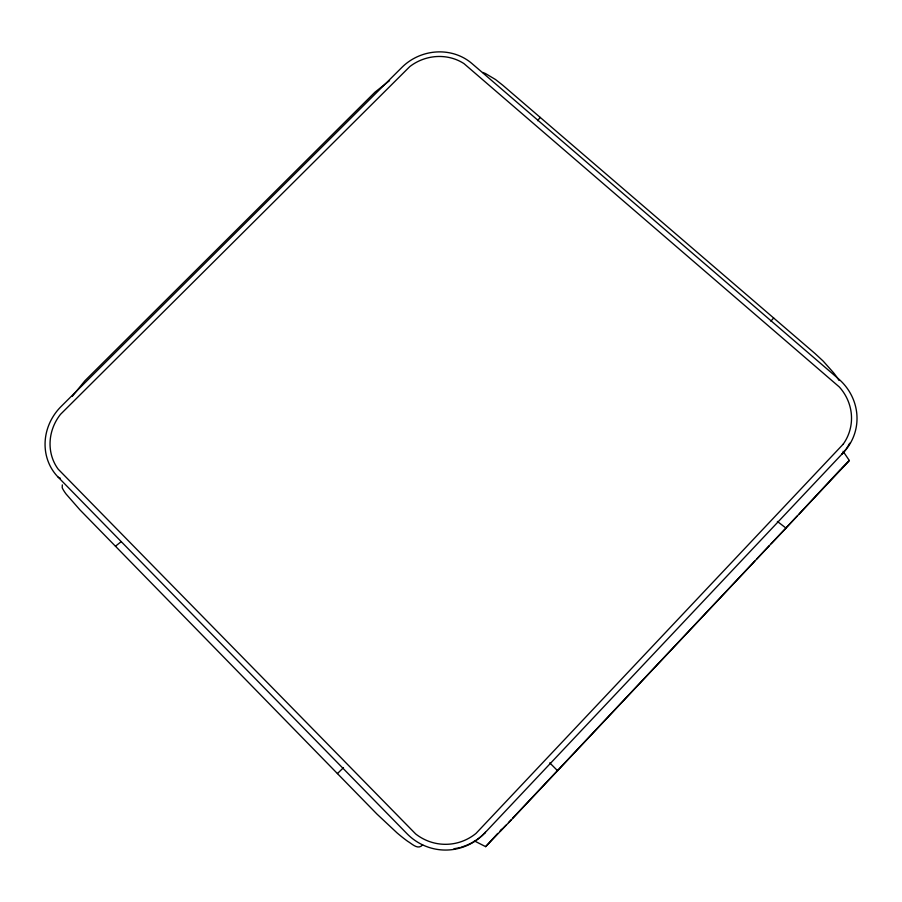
<?xml version="1.0" encoding="UTF-8"?>
<svg xmlns="http://www.w3.org/2000/svg" width="902" height="902" viewBox="0 0 902 902"><rect width="100%" height="100%" fill="white"/><g stroke="black" fill="none" stroke-linecap="round" stroke-linejoin="round"><path stroke-width="1.35" d="M843.066 451.293L849.334 460.505L847.903 462.185L510.555 820.696L485.648 846.64L474.396 840.923M558 770.071L557.605 770.748L549.758 762.866M72.194 396.44L84.856 380.824L375.04 92.128L389.551 80.639M485.648 846.64L497.712 833.403M501.523 829.344L500.103 831.261L506.101 825.116M537.592 120.699L540.208 117.407M62.317 484.893L62.215 487.734A50.546 6.765 42.7 0 0 66.072 494.014L79.928 509.844L376.901 814.021L397.038 832.884A53.06 7.656 45.1 0 0 407.76 841.363C412.011 843.731 418.077 850.428 422.621 844.802M770.883 321.146L773.679 318.011M484.802 832.963L843.381 452.59A54.639 51.966 14.6 0 0 838.398 378.739L471.859 63.467A50.016 46.194 -17.7 0 0 401.954 67.346L61.111 406.486A51.775 48.268 -46.3 0 0 58.179 477.192L406.96 833.673A56.409 54.751 89.2 0 0 484.802 832.963L485.423 832.287A56.037 54.402 89.1 0 1 475.219 840.777M840.833 469.063L799.183 513.948M754.794 561.089L512.584 818.272M756.722 559.048L769.259 545.733M771.187 543.68L786.059 528.144L777.366 521.435M785.665 528.313L797.255 516M843.381 452.59L841.735 454.337A54.3 51.651 14.7 0 0 846.087 449.027M511.175 819.771L508.491 822.601M841.735 468.093L849.334 460.505M337.416 773.578L343.459 767.703M115.456 546.24L120.947 541.831M58.179 477.192L60.276 478.207M839.074 380.497A51.346 15.785 41.8 0 0 833.662 372.876L823.131 361.048L815.137 353.64L502.764 85.228L495.548 79.545L485.637 73.626A49.001 13.992 47.2 0 0 482.773 72.464M474.193 841.419A56.037 54.402 89.1 0 1 461.035 847.215M459.885 847.53A56.037 54.402 89.1 0 1 454.01 848.726M849.661 443.209A54.3 51.651 14.7 0 1 846.865 447.911M843.19 444.179L475.997 833.425A50.749 49.26 89.2 0 1 415.698 833.978L58.179 469.164A46.577 43.431 -46.3 0 1 60.445 414.401L409.801 66.59A45.01 41.56 -17.7 0 1 463.955 63.591L839.322 386.969A49.17 46.757 14.6 0 1 843.19 444.179"/></g></svg>
